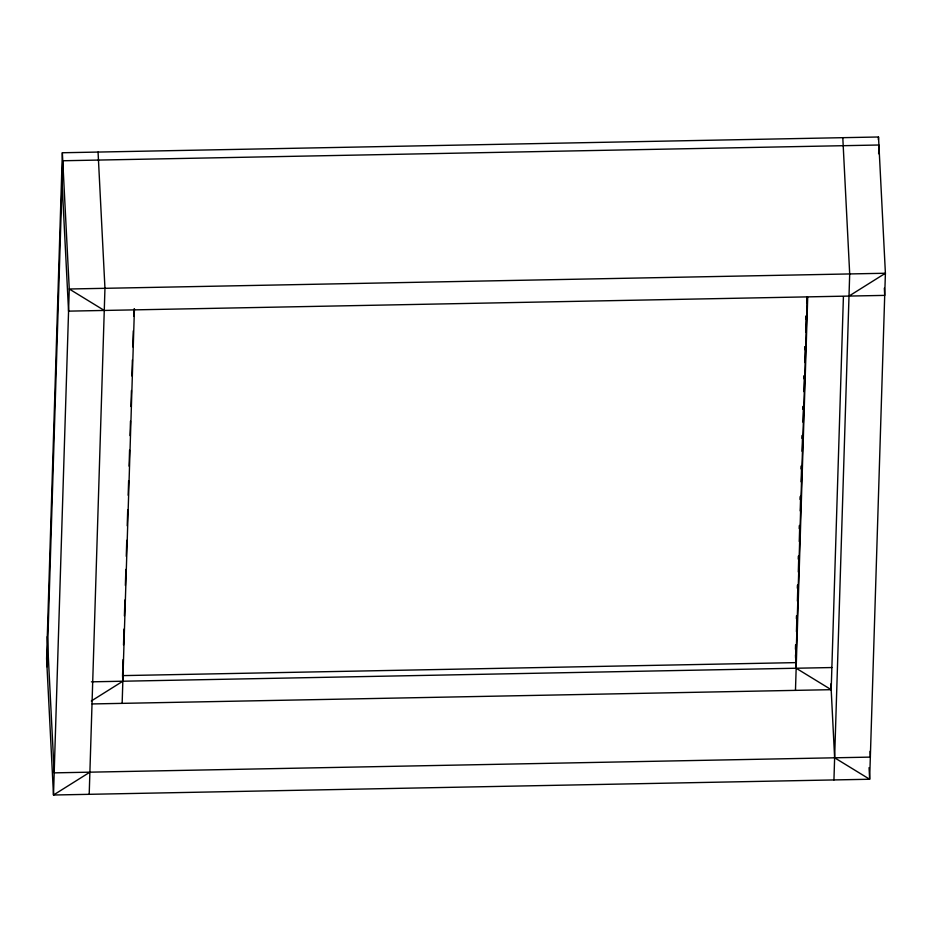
<?xml version="1.0" encoding="UTF-8"?>
<svg xmlns="http://www.w3.org/2000/svg" width="932" height="932" viewBox="0 0 932 932"><rect width="100%" height="100%" fill="white"/><g stroke="black" fill="none" stroke-linecap="round" stroke-linejoin="round"><path stroke-width="1.4" d="M62.351 152.755L46.6 658.749L53.497 795.008L869.649 779.245L885.4 273.251L878.503 136.992L62.351 152.755L69.259 289.002L53.497 795.008L89.903 772.174M47.008 666.764L62.759 160.758L878.899 145.008L878.631 153.733M89.204 794.309L104.955 288.314L98.058 152.056M123.059 659.611L122.558 675.618L795.881 662.617L807.24 297.529M123.513 645.072L124.003 629.065M124.41 615.982L124.911 599.975M125.366 585.436L125.867 569.429M126.274 556.346L126.764 540.339M127.218 525.799L127.719 509.792M128.173 495.253L128.628 480.702M129.082 466.163L129.571 450.156M130.026 435.617L130.48 421.066M130.934 406.527L131.435 390.52M131.89 375.98L132.379 359.973M132.787 346.89L133.288 330.883M133.742 316.344L133.963 309.075M122.15 703.357L134.429 308.865M795.439 649.289L795.578 644.932M796.394 618.743L796.487 615.831M797.338 588.197L797.431 585.296M798.246 559.107L798.34 556.194M799.202 528.561L799.295 525.66M800.11 499.47L800.192 496.558M801.054 468.924L801.147 466.023M802.009 438.378L802.103 435.477M802.918 409.288L803 406.387M803.862 378.742L803.955 375.841M804.77 349.651L804.864 346.751M805.714 319.105L805.807 316.204M795.637 657.806L796.044 644.723M796.452 631.628L796.953 615.633M797.396 601.082L797.897 585.086M798.305 571.992L798.806 555.996M799.26 541.445L799.761 525.45M800.204 510.899L800.658 496.36M801.112 481.809L801.613 465.814M802.068 451.263L802.557 435.267M802.965 422.173L803.466 406.177M803.92 391.626L804.421 375.631M804.829 362.536L805.33 346.541M805.772 331.99L806.273 315.995M806.681 302.9L806.867 297.087M795.474 690.367L807.706 297.32M92.163 703.94L831.181 689.68L843.413 296.632M833.942 779.944L849.693 273.938L842.796 137.691M878.41 139.765L878.503 136.992M91.301 701.004L122.838 681.222L122.57 675.886M849.005 296.073L885.4 273.251L69.259 289.002L104.267 310.449M91.418 681.828L831.868 667.545M831.181 689.68L796.161 668.232L795.485 654.87M884.34 288.139L884.713 295.386L68.56 311.137L61.663 174.89M870.045 751.32L870.337 757.11L54.196 772.861L47.287 636.614M869.067 767.653L869.649 779.245L834.629 757.798L830.89 683.878"/></g></svg>
